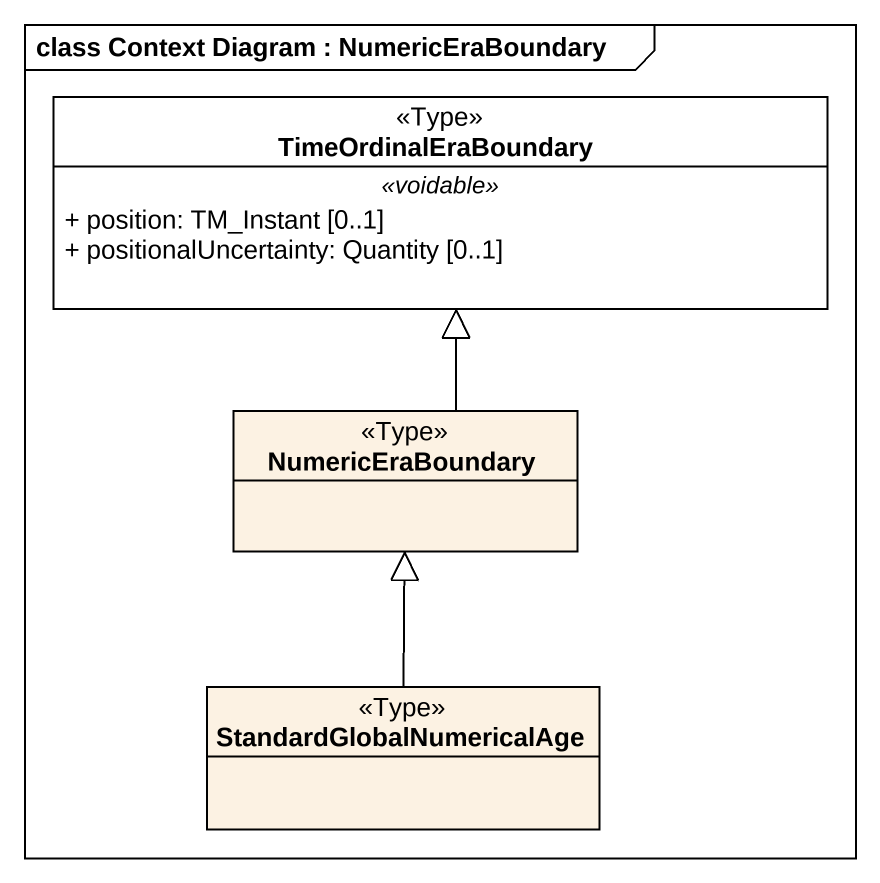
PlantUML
@startuml
mainframe class Context Diagram : NumericEraBoundary
hide circle
hide empty members
skinparam classAttributeIconSize 0
class TimeOrdinalEraBoundary <<Type>> #FFFFFF {
  .. <<voidable>> ..
  + position: TM_Instant [0..1]
  + positionalUncertainty: Quantity [0..1]
}
class NumericEraBoundary <<Type>> #FCF2E3
class StandardGlobalNumericalAge <<Type>> #FCF2E3
NumericEraBoundary -up-|> TimeOrdinalEraBoundary
StandardGlobalNumericalAge -up-|> NumericEraBoundary
@enduml
